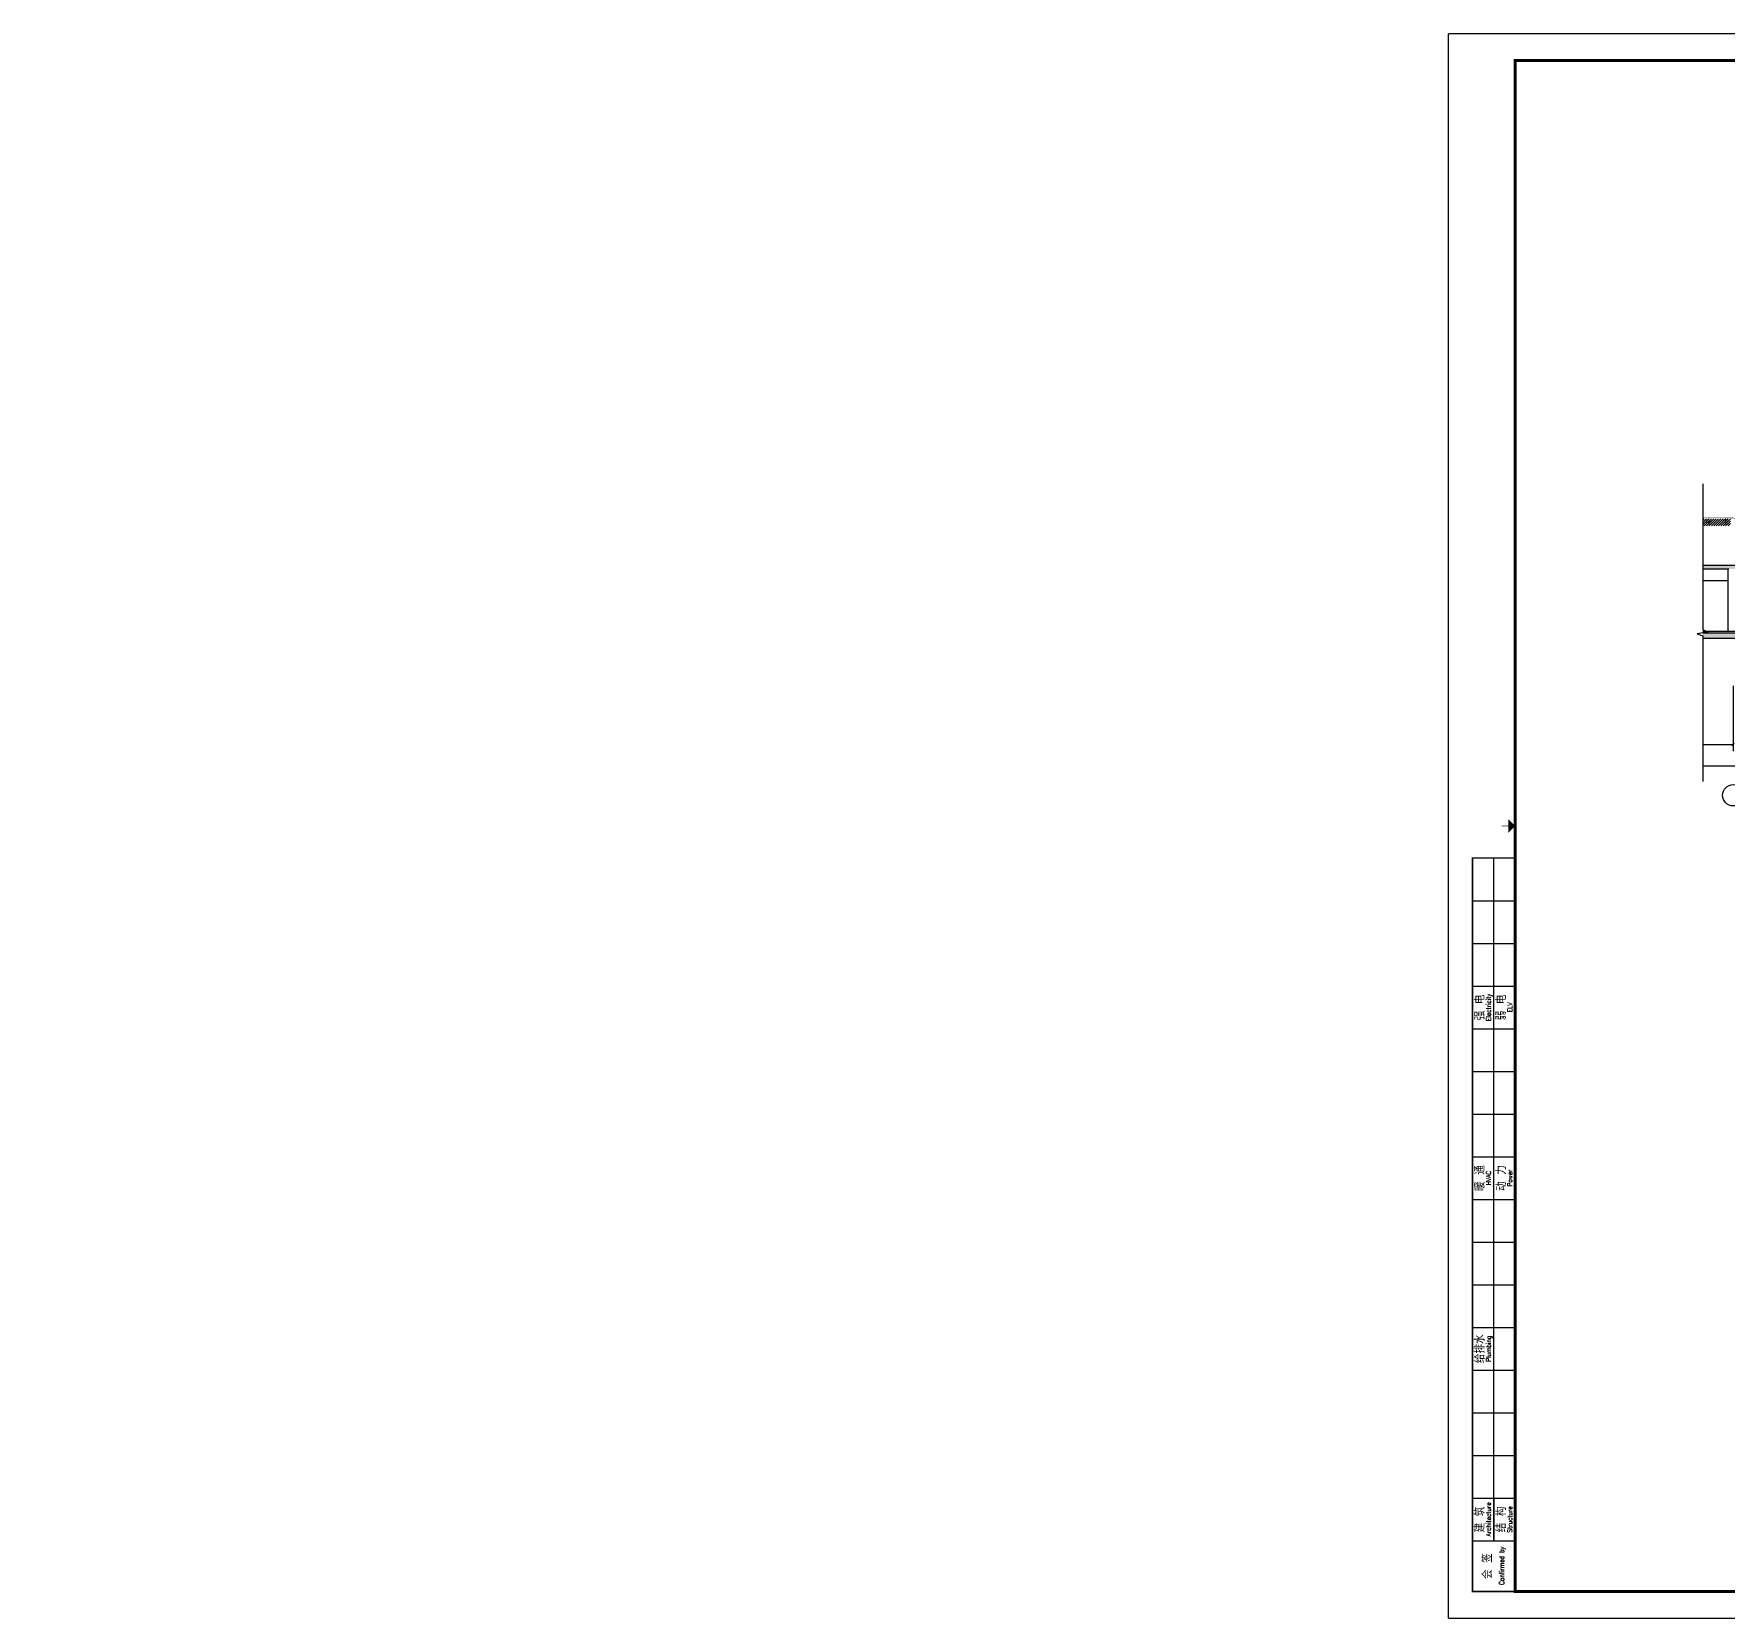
# Model space of a CAD drawing. Extents: x -1348811 to 123514, y -640545 to 749356.
# Drawn here: x -1010260 to -914999, y 55076 to 144176 of the extents above; entities that cross this region are included whole.
import ezdxf
from ezdxf.enums import TextEntityAlignment as Align
from ezdxf.xclip import XClip

# ---------------------------------------------------------------- set-up
doc = ezdxf.new("R2010")
doc.units = 0
doc.header["$LTSCALE"] = 10
doc.header["$MEASUREMENT"] = 0
doc.header["$XCLIPFRAME"] = 0
doc.layers.get('0').update_dxf_attribs({"linetype": 'CONTINUOUS'})
doc.layers.get('Defpoints').update_dxf_attribs({"linetype": 'CONTINUOUS'})
for name, color, linetype in [('AXIS', 3, 'CONTINUOUS'), ('DIM_SYMB', 3, 'CONTINUOUS'), ('PUB_HATCH', 9, 'CONTINUOUS'), ('wall', 8, 'CONTINUOUS'), ('WINDOW', 4, 'CONTINUOUS'), ('图框', 7, 'CONTINUOUS')]:
    doc.layers.add(name, color=color, linetype=linetype)
doc.styles.add('DIM_FONT', font='SIMPLEX', dxfattribs={"width": 0.8, "bigfont": 'HZTXT'})
doc.styles.add('TKZ2_tjkts.shx', font='tjromant.shx', dxfattribs={"bigfont": 'tjkts.shx'})
doc.dimstyles.new('DIMN150', dxfattribs={"dimscale": 1.5, "dimtxt": 300, "dimasz": 100, "dimexe": 250, "dimexo": 300, "dimgap": 150, "dimtad": 1, "dimdec": 0, "dimzin": 0, "dimdsep": 46, "dimtxsty": 'DIM_FONT', "dimblk": 'ARCHTICK', "dimcen": 0.09, "dimclrt": 7, "dimazin": 2, "dimtfac": 1, "dimtdec": 0, "dimtix": 1, "dimtmove": 2, "dimatfit": 3, "dimfxl": 0, "dimtolj": 1, "dimtzin": 0, "dimarcsym": 0})

# ---------------------------------------------------------------- blocks, each defined once
blk = doc.blocks.new('$LinePat$00000001')
for p, q in [((100, 0), (0, -100)), ((100, -100), (0, -200)), ((100, -200), (0, -300))]:
    blk.add_line(p, q)
blk = doc.blocks.new('_ArchTick')
at = {"color": 0, "linetype": 'ByBlock', "const_width": 0.4}
blk.add_lwpolyline([(-0.5, -0.5), (0.5, 0.5)], dxfattribs=at)
blk = doc.blocks.new('*D1665')
at = {"layer": 'AXIS', "color": 0, "lineweight": -2}
for p, q in [((0, -18434), (0, -23309)), ((211333, -18434), (211333, -23309)), ((0, -22934), (211333, -22934))]:
    blk.add_line(p, q, dxfattribs=at)
at = {"layer": 'Defpoints', "color": 0}
for p in [(0, -17984), (211333, -17984), (211333, -22934)]:
    blk.add_point(p, dxfattribs=at)
at = {"layer": 'AXIS', "color": 0, "lineweight": -2, "xscale": 150, "yscale": 150, "zscale": 150, "rotation": 180}
blk.add_blockref('_ArchTick', (0, -22934), dxfattribs=at)
at = {"layer": 'AXIS', "color": 0, "lineweight": -2, "xscale": 150, "yscale": 150, "zscale": 150}
blk.add_blockref('_ArchTick', (211333, -22934), dxfattribs=at)
at = {"layer": 'AXIS', "color": 7, "insert": (105667, -22484), "char_height": 450, "attachment_point": 5, "style": 'DIM_FONT'}
blk.add_mtext('\\A1;211333', dxfattribs=at)
blk = doc.blocks.new('*D1683')
at = {"layer": 'AXIS', "color": 0, "lineweight": -2}
for p, q in [((86433, -18434), (86433, -22109)), ((92733, -18434), (92733, -22109)), ((86433, -21734), (92733, -21734))]:
    blk.add_line(p, q, dxfattribs=at)
at = {"layer": 'Defpoints', "color": 0}
for p in [(86433, -17984), (92733, -17984), (92733, -21734)]:
    blk.add_point(p, dxfattribs=at)
at = {"layer": 'AXIS', "color": 0, "lineweight": -2, "xscale": 150, "yscale": 150, "zscale": 150, "rotation": 180}
blk.add_blockref('_ArchTick', (86433, -21734), dxfattribs=at)
at = {"layer": 'AXIS', "color": 0, "lineweight": -2, "xscale": 150, "yscale": 150, "zscale": 150}
blk.add_blockref('_ArchTick', (92733, -21734), dxfattribs=at)
at = {"layer": 'AXIS', "color": 7, "insert": (89583, -21284), "char_height": 450, "attachment_point": 5, "style": 'DIM_FONT'}
blk.add_mtext('\\A1;6300', dxfattribs=at)
blk = doc.blocks.new('A1+')
for p, q in [((1700, -56500), (1700, -30900)), ((900, -32500), (2500, -32500)), ((900, -34100), (2500, -34100)), ((900, -35700), (2500, -35700)), ((900, -37300), (2500, -37300)), ((900, -38900), (2500, -38900)), ((900, -40500), (2500, -40500)), ((900, -42100), (2500, -42100)), ((900, -43700), (2500, -43700)), ((900, -45300), (2500, -45300)), ((900, -46900), (2500, -46900)), ((900, -48500), (2500, -48500)), ((900, -50100), (2500, -50100)), ((900, -51700), (2500, -51700)), ((900, -53300), (2500, -53300)), ((900, -54900), (2500, -54900)), ((1700, -54900), (1700, -56500)), ((900, -56500), (2500, -56500))]:
    blk.add_line(p, q)
at = {"layer": '图框'}
for p, q in [((105100, 0), (0, 0)), ((0, -59400), (0, 0)), ((0, -59400), (105100, -59400))]:
    blk.add_line(p, q, dxfattribs=at)
at = {"layer": '图框', "const_width": 120}
blk.add_lwpolyline([(104100, -1000), (2500, -1000), (2500, -58400), (104100, -58400)], close=True, dxfattribs=at)
at = {"layer": '图框'}
for points, const_width in [([(2250, -29700), (2000, -29700)], 30), ([(2500, -58400), (900, -58400), (900, -30900), (2500, -30900)], 60)]:
    blk.add_lwpolyline(points, dxfattribs=dict(at, const_width=const_width))
blk.add_solid([(2250, -29950), (2250, -29450), (2500, -29700)], dxfattribs=at)
at = {"style": 'TKZ2_tjkts.shx'}
for s, p in [('强 电', (1179, -36500)), ('弱 电', (1979, -36500)), ('暖 通', (1179, -42900)), ('动 力', (1979, -42900)), ('给排水', (1179, -49300)), ('建 筑', (1179, -55700)), ('结 构', (1979, -55700)), ('会 签', (1462, -57450))]:
    blk.add_text(s, height=360, rotation=90, dxfattribs=at).set_placement(p, align=Align.MIDDLE_CENTER)
at = {"style": 'TKZ2_tjkts.shx', "width": 0.8}
for s, p in [('Electricity', (1502, -36500)), ('ELV', (2302, -36500)), ('HVAC', (1502, -42900)), ('Power', (2302, -42900)), ('Plumbing', (1502, -49300)), ('Architecture', (1502, -55700)), ('Structure', (2302, -55700)), ('Confirmed by', (1995, -57439))]:
    blk.add_text(s, height=180, rotation=90, dxfattribs=at).set_placement(p, align=Align.MIDDLE_CENTER)
blk = doc.blocks.new('PM')
at = {"layer": 'AXIS'}
blk.add_circle((92733.4, -24584), 600, dxfattribs=at)
at = {"layer": 'PUB_HATCH'}
for points in [[(64233.4, -11849.7), (64233.4, -11649.7), (98908.4, -11849.7), (98908.4, -11649.7)], [(111031.9, -15449.7), (111027.3, -15749.7), (63432.4, -15449.7), (63418.6, -15749.4)]]:
    blk.add_solid(points, dxfattribs=at)
at = {"layer": 'wall'}
for p, q in [((63433.4, -11649.7), (98908.4, -11649.7)), ((89758.4, -11849.7), (92483.4, -11849.7)), ((63424.3, -15749.7), (98908.4, -15749.7)), ((63432.4, -15449.7), (98908.4, -15449.7))]:
    blk.add_line(p, q, dxfattribs=at)
at = {"layer": 'WINDOW'}
for p, q in [((92433.4, -11849.7), (92433.4, -15349.7)), ((86733.4, -12499.7), (92433.4, -12499.7)), ((63433.4, -15349.7), (98908.4, -15349.7))]:
    blk.add_line(p, q, dxfattribs=at)
at = {"layer": 'WINDOW', "const_width": 20}
blk.add_lwpolyline([(-2804.2, -7749.7), (8787.2, -8249.7), (38133.4, -8569.7), (66251.4, -8799.7), (83216.3, -8929.7), (128148.2, -9219.7), (141243.1, -9299.7), (189509.6, -9589.7), (209333.4, -9799.7)], dxfattribs=at)
at = {"layer": 'PUB_HATCH', "xscale": 1.337287552432746, "yscale": 1.333333333333333, "zscale": 1.333333333333333, "rotation": 359.6302059310956}
for p in [(90972.1, -9029.7), (91105.8, -9030.6), (91239.5, -9031.5), (91373.3, -9032.3), (91507, -9033.2), (91640.7, -9034.1), (91774.4, -9034.9), (91908.2, -9035.8), (92041.9, -9036.6), (92175.6, -9037.5), (92309.4, -9038.4), (92443.1, -9039.2)]:
    blk.add_blockref('$LinePat$00000001', p, dxfattribs=at)
at = {"layer": 'AXIS'}
for p1, p2, distance, picture, middle in [((0, -17984), (211333.4, -17984), -4950, '*D1665', (105666.7, -22484)), ((86433.4, -17984), (92733.4, -17984), -3750, '*D1683', (89583.4, -21284))]:
    dim = blk.add_aligned_dim(p1=p1, p2=p2, distance=distance, dimstyle='DIMN150', dxfattribs=at)
    dim.commit()
    dim.dimension.update_dxf_attribs({"geometry": picture, "text_midpoint": middle})

msp = doc.modelspace()

# ---------------------------------------------------------------- linework, layer by layer
at = {"layer": 'DIM_SYMB'}
msp.add_lwpolyline([(-916423.4, 118872.4), (-916423.4, 110666.9), (-916108.4, 110552.3), (-916738.4, 110441.2), (-916423.4, 110329.4), (-916423.4, 102124)], dxfattribs=at)

# ---------------------------------------------------------------- block references
at = {"xscale": 1.5, "yscale": 1.5, "zscale": 1.5}
msp.add_blockref('A1+', (-930726, 144176.5), dxfattribs=at)
at = {"layer": 'wall'}
ref = msp.add_blockref('PM', (-1007445.8, 125939.4), dxfattribs=at)
XClip(ref).set_block_clipping_path([(91022.4175537447, -28165.1343480765), (216220.9990667105, -2171.7771008799)])

doc.saveas('drawing.dxf')
